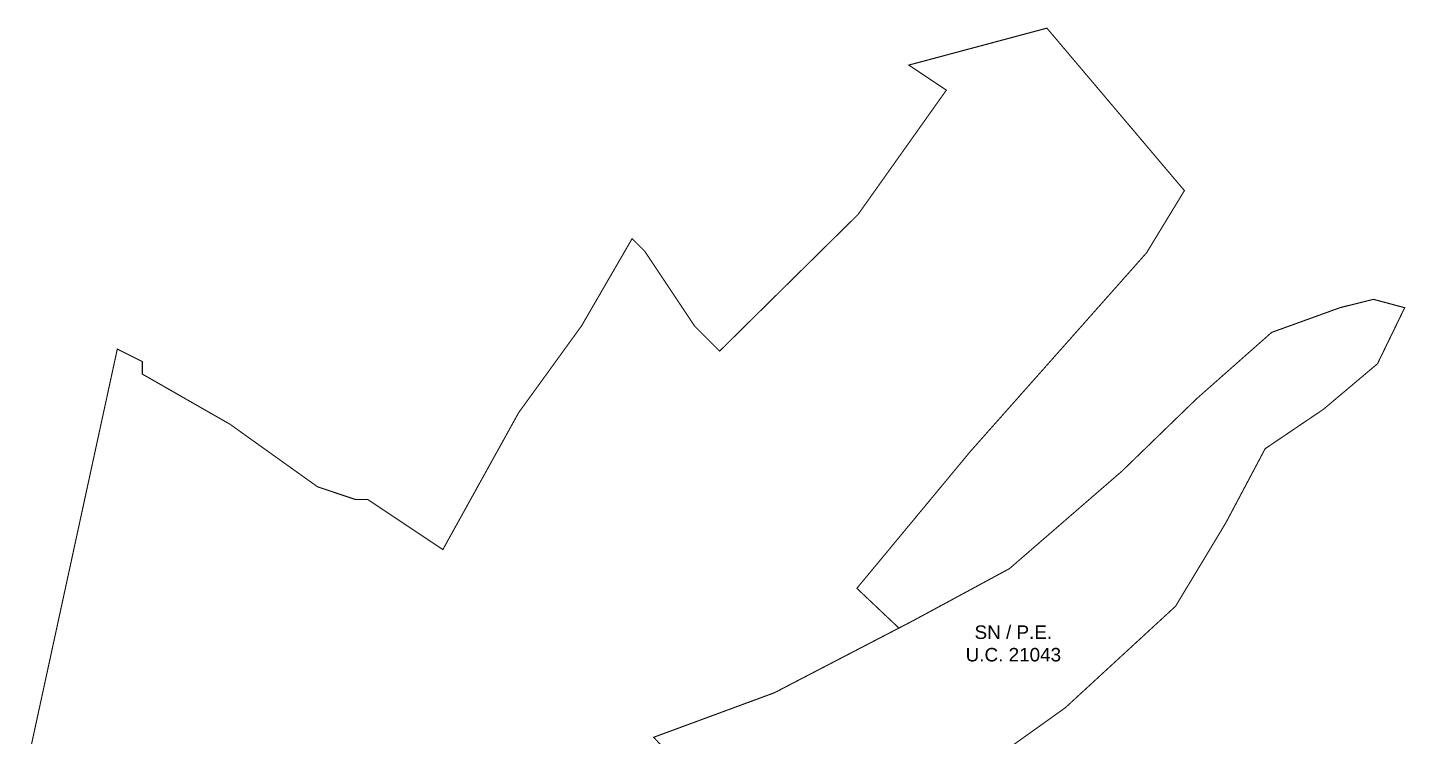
# Model space of a CAD drawing. Header units: metres. Extents: x 561401 to 594056, y 8460144 to 8508504.
# Drawn here: x 587165.9 to 587420.9, y 8501279.5 to 8501410.8 of the extents above; entities that cross this region are included whole.
import ezdxf

# ---------------------------------------------------------------- set-up
doc = ezdxf.new("R2010")
doc.units = ezdxf.units.M
for name, color, linetype in [('1.2. AFECTADOS BASE GRAFICA SUNARP', 150, 'Continuous'), ('1.2. BASE GRAFICA GORE', 76, 'Continuous'), ('1.3 ETIQUETA P.E. Y U.C.', 1, 'Continuous')]:
    doc.layers.add(name, color=color, linetype=linetype)
doc.styles.add('Arial', font='arial.ttf', dxfattribs={"height": 1})

msp = doc.modelspace()

# ---------------------------------------------------------------- linework, layer by layer
at = {"layer": '1.2. AFECTADOS BASE GRAFICA SUNARP', "color": 64, "linetype": 'Continuous', "lineweight": -3, "const_width": 0.2}
msp.add_lwpolyline([(587281.75, 8501279.36), (587304.1, 8501287.61), (587327.13, 8501299.58), (587319.35, 8501306.94), (587340.33, 8501332.25), (587372.96, 8501369.06), (587379.96, 8501380.57), (587354.52, 8501410.65), (587328.96, 8501403.81), (587335.91, 8501399.17), (587319.58, 8501376.16), (587305.6, 8501362.36), (587293.96, 8501350.86), (587289.33, 8501355.49), (587280.09, 8501369.37), (587277.77, 8501371.68), (587268.43, 8501355.56), (587256.77, 8501339.45), (587242.75, 8501314.12), (587228.85, 8501323.39), (587226.53, 8501323.4), (587219.57, 8501325.73), (587203.36, 8501337.32), (587187.14, 8501346.6), (587187.14, 8501348.91), (587182.51, 8501351.23), (587166, 8501275.15)], dxfattribs=at)
at = {"layer": '1.2. BASE GRAFICA GORE', "color": 64, "linetype": 'Continuous', "lineweight": -3, "const_width": 0.2}
msp.add_lwpolyline([(587281.75, 8501279.36), (587309.32, 8501249.89), (587324.83, 8501260.66), (587337.52, 8501270.25), (587357.92, 8501284.83), (587378.32, 8501303.62), (587387.58, 8501318.98), (587394.91, 8501332.8), (587405.68, 8501340.08), (587415.69, 8501348.52), (587420.72, 8501358.89), (587414.95, 8501360.44), (587408.79, 8501358.91), (587396.1, 8501354.32), (587382.23, 8501342.05), (587368.39, 8501328.62), (587347.59, 8501310.59), (587329.9, 8501301.02), (587304.1, 8501287.61), (587281.75, 8501279.36)], close=True, dxfattribs=at)

# ---------------------------------------------------------------- texts
at = {"layer": '1.3 ETIQUETA P.E. Y U.C.', "color": 1, "insert": (587348.31, 8501296.72), "char_height": 2.5, "attachment_point": 5, "style": 'Arial'}
msp.add_mtext('SN / P.E.\\PU.C. 21043', dxfattribs=at)

doc.saveas('drawing.dxf')
